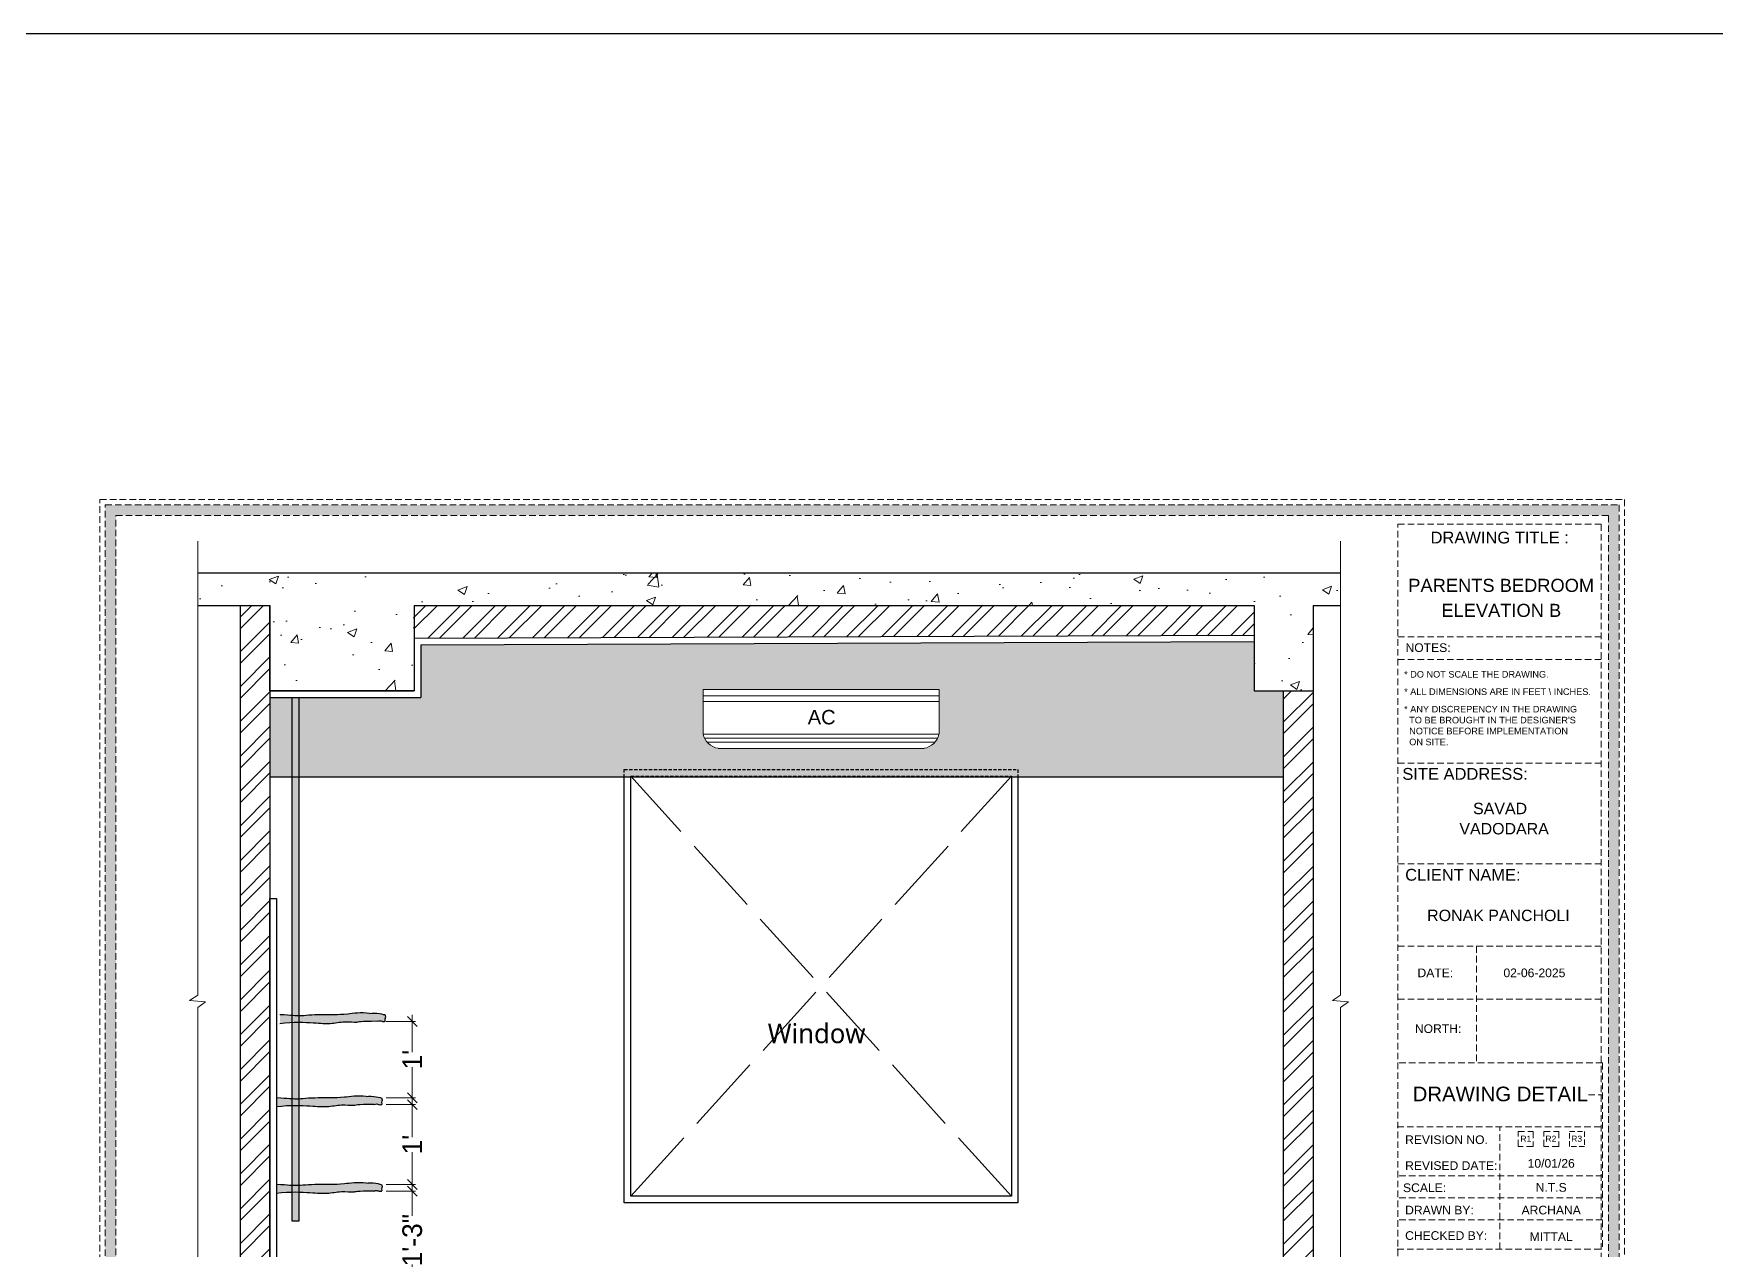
# Model space of a CAD drawing. Header units: millimetres. Extents: x 56222 to 3066687, y -650199 to -121287.
# Drawn here: x 134327.2 to 134583.5, y -183566.1 to -183380.9 of the extents above; entities that cross this region are included whole.
import ezdxf
from ezdxf.enums import TextEntityAlignment as Align

# ---------------------------------------------------------------- set-up
doc = ezdxf.new("R2010")
doc.units = ezdxf.units.MM
doc.header["$MEASUREMENT"] = 0
doc.header["$PDMODE"] = 35
for name, pattern in [('ACAD_ISO02W100', [15, 12, -3]), ('DASHED', [0.75, 0.5, -0.25]), ('DASHEDX2', [1.5, 1, -0.5])]:
    doc.linetypes.add(name, pattern=pattern)
doc.layers.get('Defpoints').update_dxf_attribs({"color": 220})
doc.layers.add('AR HATCH-7', color=7, linetype='Continuous')
for name, color, linetype, lineweight in [('Dimension', 10, 'DASHEDX2', 20), ('Electrical', 84, 'Continuous', 30), ('FUR1', 22, 'Continuous', 0), ('FURNITURE', 32, 'Continuous', 9), ('furniture dimensions', 1, 'DASHED', 0), ('FURNITURE-1', 252, 'Continuous', 13), ('glass', 132, 'Continuous', 20), ('GROUND FLOOR', 7, 'Continuous', 9), ('NAME PLATE', 7, 'Continuous', 25), ('SECTION ( SLAB PLine )', 104, 'Continuous', 30), ('Text', 7, 'Continuous', 15), ('wall', 7, 'Continuous', 30), ('XX~SLAB ( BEAM )~ ( DIM )', 7, 'Continuous', 9)]:
    doc.layers.add(name, color=color, linetype=linetype, lineweight=lineweight)
doc.styles.add('Arial', font='arial.ttf')
doc.styles.add('century g', font='GOTHIC.TTF')
doc.styles.get("Standard").update_dxf_attribs({"font": 'arial.ttf', "height": 6})
doc.styles.add('style4', font='ARIALN.TTF')
doc.dimstyles.new('Archana', dxfattribs={"dimtxt": 2, "dimasz": 0.75, "dimexe": 0.5, "dimexo": 0.5, "dimgap": 0, "dimtad": 0, "dimzin": 0, "dimdsep": 46, "dimlunit": 4, "dimtxsty": 'century g', "dimblk": 'OBLIQUE', "dimcen": 0, "dimdle": 1, "dimclrd": 256, "dimclre": 256, "dimclrt": 256, "dimadec": 0, "dimazin": 0, "dimtfac": 1, "dimtofl": 0, "dimtmove": 1, "dimatfit": 3, "dimfxl": 1, "dimfxlon": 1, "dimtolj": 1, "dimtzin": 0, "dimlwd": -1, "dimlwe": -1, "dimarcsym": 0})
pattern_1 = [(45, (1645.3287, -95.8106), (-2.65165043, 2.65165043), []), (45, (1647.0965, -95.8106), (-2.65165043, 2.65165043), [])]

# ---------------------------------------------------------------- blocks, each defined once
blk = doc.blocks.new('zw$7A8B')
at = {"layer": 'Electrical', "lineweight": 9}
for p, q in [((0, 12), (0, 2.9)), ((0.28, 2.07), (47.72, 2.07)), ((0.81, 1.24), (47.19, 1.24)), ((3.04, 0), (44.96, 0))]:
    blk.add_line(p, q, dxfattribs=at)
at = {"layer": 'Electrical', "lineweight": 9, "ltscale": 2}
for p, q in [((0, 12), (48, 12)), ((0, 2.9), (0, 12)), ((48, 12), (48, 2.9)), ((48, 2.9), (0, 2.9))]:
    blk.add_line(p, q, dxfattribs=at)
at = {"layer": 'Electrical', "lineweight": 9, "ltscale": 15}
for p, q in [((0, 10.69), (48, 10.69)), ((0, 9.53), (48, 9.53))]:
    blk.add_line(p, q, dxfattribs=at)
at = {"layer": 'Electrical', "lineweight": 9}
for centre, start, end in [((3.61, 3.64), 191.5479, 261.1486), ((44.39, 3.64), 278.8514, 348.4521)]:
    blk.add_arc(centre, 3.68, start, end, dxfattribs=at)
at = {"layer": 'Electrical', "ltscale": 10, "insert": (21.28, 7.81), "char_height": 2.929, "width": 6.7046, "attachment_point": 1}
blk.add_mtext('AC', dxfattribs=at)
blk = doc.blocks.new('aggerg')
at = {"layer": 'Dimension', "color": 42, "true_color": 0xd39e00}
blk.add_lwpolyline([(-1.41, 1.41), (1.41, 1.41), (1.41, -1.41), (-1.41, -1.41)], close=True, dxfattribs=at)
at = {"layer": 'NAME PLATE', "lineweight": 0, "insert": (-0.03, 0.62), "char_height": 1.151, "width": 2.2458, "attachment_point": 2, "style": 'Arial'}
blk.add_mtext('R3', dxfattribs=at)
blk = doc.blocks.new('_Oblique')
at = {"layer": 'wall', "color": 0, "lineweight": -2}
blk.add_line((-0.5, -0.5), (0.5, 0.5), dxfattribs=at)
blk = doc.blocks.new('*D219')
at = {"layer": 'Defpoints', "color": 0, "linetype": 'Continuous', "lineweight": 30, "transparency": 16777216}
for p in [(134380.2, -183557.27), (134375.96, -183572.18, 0), (134384.9, -183572.18)]:
    blk.add_point(p, dxfattribs=at)
at = {"layer": 'furniture dimensions', "color": 5, "linetype": 'ByBlock', "transparency": 16777216}
blk.add_line((134380.9, -183557.27), (134385.4, -183557.27), dxfattribs=at)
at = {"layer": 'furniture dimensions', "color": 5, "linetype": 'Continuous', "transparency": 16777216}
for p, q in [((134384.9, -183556.27), (134384.9, -183561)), ((134384.9, -183573.18), (134384.9, -183568.44)), ((134380.9, -183572.18), (134385.4, -183572.18))]:
    blk.add_line(p, q, dxfattribs=at)
at = {"layer": 'furniture dimensions', "color": 5, "linetype": 'Continuous', "transparency": 16777216, "xscale": 1.5, "yscale": 1.5, "zscale": 1.5}
for p, rotation in [((134384.9, -183557.27), 90), ((134384.9, -183572.18), 270)]:
    blk.add_blockref('_Oblique', p, dxfattribs=dict(at, rotation=rotation))
at = {"layer": 'furniture dimensions', "linetype": 'Continuous', "lineweight": 0, "transparency": 16777216, "insert": (134384.9, -183564.72), "char_height": 3, "attachment_point": 5, "rotation": 90, "style": 'century g'}
blk.add_mtext('\\A1;1\'-3"', dxfattribs=at)
blk = doc.blocks.new('*D220')
at = {"layer": 'Defpoints', "color": 0, "linetype": 'Continuous', "lineweight": 30, "transparency": 16777216}
for p in [(134380.08, -183544.08), (134384.9, -183544.08), (134380.21, -183556.24)]:
    blk.add_point(p, dxfattribs=at)
at = {"layer": 'furniture dimensions', "color": 5, "linetype": 'Continuous', "transparency": 16777216}
for p, q in [((134384.9, -183543.08), (134384.9, -183549.02)), ((134380.9, -183544.08), (134385.4, -183544.08)), ((134384.9, -183557.24), (134384.9, -183551.3))]:
    blk.add_line(p, q, dxfattribs=at)
at = {"layer": 'furniture dimensions', "color": 5, "linetype": 'ByBlock', "transparency": 16777216}
blk.add_line((134380.9, -183556.24), (134385.4, -183556.24), dxfattribs=at)
at = {"layer": 'furniture dimensions', "color": 5, "linetype": 'Continuous', "transparency": 16777216, "xscale": 1.5, "yscale": 1.5, "zscale": 1.5}
for p, rotation in [((134384.9, -183544.08), 90), ((134384.9, -183556.24), 270)]:
    blk.add_blockref('_Oblique', p, dxfattribs=dict(at, rotation=rotation))
at = {"layer": 'furniture dimensions', "linetype": 'Continuous', "lineweight": 0, "transparency": 16777216, "insert": (134384.9, -183550.16), "char_height": 3, "attachment_point": 5, "rotation": 90, "style": 'century g'}
blk.add_mtext("\\A1;1'", dxfattribs=at)
blk = doc.blocks.new('*D221')
at = {"layer": 'Defpoints', "color": 0, "linetype": 'Continuous', "lineweight": 30, "transparency": 16777216}
for p in [(134380.4, -183531.4), (134384.9, -183531.4), (134380.21, -183543.04)]:
    blk.add_point(p, dxfattribs=at)
at = {"layer": 'furniture dimensions', "color": 5, "linetype": 'Continuous', "transparency": 16777216}
for p, q in [((134384.9, -183530.4), (134384.9, -183536.08)), ((134380.9, -183531.4), (134385.4, -183531.4)), ((134384.9, -183544.04), (134384.9, -183538.36))]:
    blk.add_line(p, q, dxfattribs=at)
at = {"layer": 'furniture dimensions', "color": 5, "linetype": 'ByBlock', "transparency": 16777216}
blk.add_line((134380.9, -183543.04), (134385.4, -183543.04), dxfattribs=at)
at = {"layer": 'furniture dimensions', "color": 5, "linetype": 'Continuous', "transparency": 16777216, "xscale": 1.5, "yscale": 1.5, "zscale": 1.5}
for p, rotation in [((134384.9, -183531.4), 90), ((134384.9, -183543.04), 270)]:
    blk.add_blockref('_Oblique', p, dxfattribs=dict(at, rotation=rotation))
at = {"layer": 'furniture dimensions', "linetype": 'Continuous', "lineweight": 0, "transparency": 16777216, "insert": (134384.9, -183537.22), "char_height": 3, "attachment_point": 5, "rotation": 90, "style": 'century g'}
blk.add_mtext("\\A1;1'", dxfattribs=at)

msp = doc.modelspace()

# ---------------------------------------------------------------- hatches: boundary and pattern name
at = {"layer": 'AR HATCH-7', "lineweight": 18, "true_color": 0x939598, "transparency": 33554687}
h = msp.add_hatch(dxfattribs=at)
h.set_pattern_fill('ANSI32', color=252, scale=10)
h.set_pattern_definition(pattern_1)
h.paths.add_polyline_path([(134363.21, -183468.04), (134358.71, -183468.04), (134358.71, -183595.04), (134363.21, -183595.04)])
h.paths.add_polyline_path([(134522.21, -183481.04), (134517.71, -183481.04), (134517.71, -183595.04), (134522.21, -183595.04)])
at = {"layer": 'AR HATCH-7', "lineweight": 30, "true_color": 0xf1e8df, "transparency": 33554687}
h = msp.add_hatch(color=254, dxfattribs=at)
h.dxf.hatch_style = 1
h.paths.add_polyline_path([(134517.71, -183481.04), (134513.21, -183481.04), (134513.21, -183473.54), (134386.2, -183474.04), (134386.2, -183482.04), (134367.6, -183482.04), (134367.6, -183494.21), (134417.21, -183494.21), (134417.21, -183493.04), (134477.21, -183493.04), (134477.21, -183494.21), (134517.71, -183494.21)])
h.paths.add_polyline_path([(134465.18, -183487.63, -0.313384), (134462.9, -183489.8), (134431.5, -183489.8, -0.313384), (134429.23, -183487.63), (134429.23, -183480.81), (134465.18, -183480.81)], flags=16)
h.paths.add_polyline_path([(134366.6, -183482.04), (134363.21, -183482.04), (134363.21, -183494.21), (134364.21, -183494.21), (134366.6, -183494.21)])
h.paths.add_polyline_path([(134477.21, -183493.04), (134417.21, -183493.04), (134417.21, -183494.21), (134418.21, -183494.21), (134418.21, -183494.04), (134476.21, -183494.04), (134476.21, -183494.21), (134477.21, -183494.21)], flags=17)
h.paths.add_polyline_path([(134476.21, -183494.04), (134418.21, -183494.04), (134418.21, -183494.21), (134476.21, -183494.21)], flags=16)
h.paths.add_polyline_path([(134444.61, -183487.38), (134449.97, -183487.38), (134449.97, -183482.86), (134444.61, -183482.86)], flags=8)
at = {"layer": 'Dimension', "true_color": 0xd39e00}
h = msp.add_hatch(color=42, dxfattribs=at)
h.paths.add_polyline_path([(134338.1, -183452.71), (134338.1, -183615.12), (134568.84, -183615.12), (134568.84, -183452.71)])
h.paths.add_polyline_path([(134339.72, -183454.33), (134567.22, -183454.33), (134567.22, -183613.5), (134339.72, -183613.5)], flags=16)
at = {"layer": 'FURNITURE-1', "lineweight": 18, "true_color": 0xc7c8ca}
h = msp.add_hatch(dxfattribs=at)
h.set_pattern_fill('AR-CONC', color=9, scale=2)
h.set_pattern_definition([(50, (1645.329, -95.811), (14.34520365, -1.2550427), [1.5, -16.5]), (355, (1645.329, -95.81), (-2.7750267, 15.0438427), [1.2, -13.2]), (100.4514445, (1646.524, -95.915), (11.5701769, 13.7887998), [1.2748038, -14.0228422]), (46.1842, (1645.329, -91.81), (21.3448266, -3.3103856), [2.25, -24.75]), (96.635635, (1647.107, -92.086), (18.693239, 19.482372), [1.9122068, -21.0342752]), (351.184164, (1645.329, -91.81), (18.693239, 19.482372), [1.8, -19.8]), (21, (1647.329, -92.811), (11.93814104, -8.0523778), [1.5, -16.5]), (326, (1647.329, -92.81), (4.8663066, 14.5030009), [1.2, -13.2]), (71.451445, (1648.324, -93.482), (16.8044475, 6.45062306), [1.2748038, -14.0228422]), (37.5, (1645.3287, -95.8106), (0.24319711, 6.65787708), [0, -13.04, 0, -13.4, 0, -13.25]), (7.5, (1645.329, -95.8106), (5.26139075, 7.88823424), [0, -7.64, 0, -12.74, 0, -5.05]), (327.5, (1640.8687, -95.8106), (10.67644872, -0.45109743), [0, -5, 0, -15.6, 0, -20.7]), (317.5, (1638.869, -95.811), (11.6637234, 2.00209965), [0, -6.5, 0, -10.36, 0, -14.7])])
h.paths.add_polyline_path([(134385.2, -183468.04), (134513.21, -183468.04), (134513.21, -183481.04), (134522.21, -183481.04), (134522.21, -183468.04), (134526.4, -183468.04), (134526.4, -183463.04), (134352.2, -183463.04), (134352.2, -183468.04), (134363.21, -183468.04), (134363.21, -183481.04), (134385.2, -183481.04)])
at = {"layer": 'FURNITURE-1', "lineweight": 18, "transparency": 33554572}
h = msp.add_hatch(dxfattribs=at)
h.set_pattern_fill('ANSI32', color=6, scale=10)
h.set_pattern_definition(pattern_1)
h.paths.add_polyline_path([(134513.21, -183468.04), (134385.2, -183468.04), (134385.2, -183473.04), (134513.21, -183472.54)])
at = {"layer": 'FURNITURE-1', "lineweight": 30, "true_color": 0x7d5120, "transparency": 33554607}
h = msp.add_hatch(color=27, dxfattribs=at)
h.dxf.hatch_style = 1
h.paths.add_polyline_path([(134367.6, -183482.04), (134366.6, -183482.04), (134366.6, -183561.81), (134367.6, -183561.81)])
h = msp.add_hatch(color=27, dxfattribs=at)
h.dxf.hatch_style = 1
edge = h.paths.add_edge_path()
edge.add_spline(control_points=[(134364.71, -183530.38), (134366.58, -183530.48), (134367.72, -183530.62), (134368.99, -183530.45), (134371.07, -183530.38), (134373.12, -183530.38), (134374.34, -183530.38), (134375.61, -183530.21), (134375.93, -183530.18)], knot_values=[0.704119, 0.704119, 0.704119, 0.704119, 1.704119, 2.704119, 3.704119, 4.704119, 5.704119, 6, 6, 6, 6], degree=3, periodic=0)
edge.add_spline(control_points=[(134375.93, -183530.18), (134376.62, -183530.11), (134377.43, -183530.07), (134378.33, -183530.17)], knot_values=[0.065245, 0.065245, 0.065245, 0.065245, 0.704119, 0.704119, 0.704119, 0.704119], degree=3, periodic=0)
edge.add_spline(control_points=[(134378.33, -183530.17), (134378.43, -183530.18), (134378.61, -183529.91), (134380.7, -183530.38)], knot_values=[0, 0, 0, 0, 0.065245, 0.065245, 0.065245, 0.065245], degree=3, periodic=0)
edge.add_line((134380.7, -183530.38), (134380.74, -183531.35))
edge.add_spline(control_points=[(134380.74, -183531.35), (134378.54, -183531.38), (134378.47, -183531.38), (134378.4, -183531.38)], knot_values=[0, 0, 0, 0, 0.042015, 0.042015, 0.042015, 0.042015], degree=3, periodic=0)
edge.add_spline(control_points=[(134378.4, -183531.38), (134376.8, -183531.39), (134376.73, -183531.57), (134376.12, -183531.55), (134375.95, -183531.54)], knot_values=[0.042015, 0.042015, 0.042015, 0.042015, 1, 1.32314, 1.32314, 1.32314, 1.32314], degree=3, periodic=0)
edge.add_spline(control_points=[(134375.95, -183531.54), (134375.58, -183531.52), (134374.39, -183531.43), (134372.34, -183531.86), (134370.36, -183531.67), (134366.8, -183531.47), (134364.71, -183531.76)], knot_values=[1.32314, 1.32314, 1.32314, 1.32314, 2, 3, 4, 5, 5, 5, 5], degree=3, periodic=0)
edge.add_line((134364.71, -183531.76), (134364.71, -183530.38))
h = msp.add_hatch(color=27, dxfattribs=at)
h.dxf.hatch_style = 1
edge = h.paths.add_edge_path()
edge.add_spline(control_points=[(134364.21, -183543.05), (134366.08, -183543.15), (134367.21, -183543.29), (134368.49, -183543.12), (134370.57, -183543.05), (134372.62, -183543.05), (134373.84, -183543.05), (134375.11, -183542.88), (134375.43, -183542.85)], knot_values=[0.704119, 0.704119, 0.704119, 0.704119, 1.704119, 2.704119, 3.704119, 4.704119, 5.704119, 6, 6, 6, 6], degree=3, periodic=0)
edge.add_spline(control_points=[(134375.43, -183542.85), (134376.11, -183542.78), (134376.93, -183542.74), (134377.83, -183542.84)], knot_values=[0.065245, 0.065245, 0.065245, 0.065245, 0.704119, 0.704119, 0.704119, 0.704119], degree=3, periodic=0)
edge.add_spline(control_points=[(134377.83, -183542.84), (134377.93, -183542.85), (134378.11, -183542.58), (134380.2, -183543.05)], knot_values=[0, 0, 0, 0, 0.065245, 0.065245, 0.065245, 0.065245], degree=3, periodic=0)
edge.add_line((134380.2, -183543.05), (134380.24, -183544.02))
edge.add_spline(control_points=[(134380.24, -183544.02), (134378.04, -183544.05), (134377.96, -183544.05), (134377.89, -183544.05)], knot_values=[0, 0, 0, 0, 0.042015, 0.042015, 0.042015, 0.042015], degree=3, periodic=0)
edge.add_spline(control_points=[(134377.89, -183544.05), (134376.3, -183544.06), (134376.23, -183544.24), (134375.62, -183544.22), (134375.44, -183544.21)], knot_values=[0.042015, 0.042015, 0.042015, 0.042015, 1, 1.32314, 1.32314, 1.32314, 1.32314], degree=3, periodic=0)
edge.add_spline(control_points=[(134375.44, -183544.21), (134375.07, -183544.19), (134373.89, -183544.1), (134371.84, -183544.53), (134369.86, -183544.34), (134366.3, -183544.14), (134364.21, -183544.43)], knot_values=[1.32314, 1.32314, 1.32314, 1.32314, 2, 3, 4, 5, 5, 5, 5], degree=3, periodic=0)
edge.add_line((134364.21, -183544.43), (134364.21, -183543.05))
h = msp.add_hatch(color=27, dxfattribs=at)
h.dxf.hatch_style = 1
edge = h.paths.add_edge_path()
edge.add_spline(control_points=[(134364.21, -183556.24), (134366.08, -183556.35), (134367.21, -183556.48), (134368.49, -183556.31), (134370.57, -183556.24), (134372.62, -183556.24), (134373.84, -183556.24), (134375.11, -183556.08), (134375.43, -183556.05)], knot_values=[0.704119, 0.704119, 0.704119, 0.704119, 1.704119, 2.704119, 3.704119, 4.704119, 5.704119, 6, 6, 6, 6], degree=3, periodic=0)
edge.add_spline(control_points=[(134375.43, -183556.05), (134376.11, -183555.98), (134376.93, -183555.93), (134377.83, -183556.04)], knot_values=[0.065245, 0.065245, 0.065245, 0.065245, 0.704119, 0.704119, 0.704119, 0.704119], degree=3, periodic=0)
edge.add_spline(control_points=[(134377.83, -183556.04), (134377.93, -183556.05), (134378.11, -183555.78), (134380.2, -183556.24)], knot_values=[0, 0, 0, 0, 0.065245, 0.065245, 0.065245, 0.065245], degree=3, periodic=0)
edge.add_line((134380.2, -183556.24), (134380.24, -183557.22))
edge.add_spline(control_points=[(134380.24, -183557.22), (134378.04, -183557.24), (134377.96, -183557.24), (134377.89, -183557.24)], knot_values=[0, 0, 0, 0, 0.042015, 0.042015, 0.042015, 0.042015], degree=3, periodic=0)
edge.add_spline(control_points=[(134377.89, -183557.24), (134376.3, -183557.25), (134376.23, -183557.44), (134375.62, -183557.42), (134375.44, -183557.41)], knot_values=[0.042015, 0.042015, 0.042015, 0.042015, 1, 1.32314, 1.32314, 1.32314, 1.32314], degree=3, periodic=0)
edge.add_spline(control_points=[(134375.44, -183557.41), (134375.07, -183557.39), (134373.89, -183557.29), (134371.84, -183557.73), (134369.86, -183557.54), (134366.3, -183557.33), (134364.21, -183557.63)], knot_values=[1.32314, 1.32314, 1.32314, 1.32314, 2, 3, 4, 5, 5, 5, 5], degree=3, periodic=0)
edge.add_line((134364.21, -183557.63), (134364.21, -183556.24))

# ---------------------------------------------------------------- linework, layer by layer
at = {"layer": 'Dimension', "color": 42, "true_color": 0xd39e00}
for p, q in [((134566.12, -183472.79, 0.12), (134535.12, -183472.79, 0.12)), ((134566.12, -183476.29, 0.12), (134535.12, -183476.29, 0.12)), ((134566.12, -183492.04, 0.12), (134535.12, -183492.04, 0.12)), ((134566.12, -183507.41, 0.12), (134535.12, -183507.41, 0.12)), ((134566.12, -183519.93, 0.12), (134535.12, -183519.93, 0.12)), ((134547.12, -183519.93, 0.12), (134547.12, -183537.73, 0.12)), ((134566.12, -183527.99, 0.12), (134535.12, -183527.99, 0.12)), ((134566.31, -183537.73, 0.12), (134535.02, -183537.73, 0.12)), ((134566.31, -183537.73, 0.12), (134566.31, -183566.07, 0.12)), ((134564.15, -183542.59, 0.12), (134566.31, -183542.59, 0.12)), ((134535.02, -183547.45, 0.12), (134566.31, -183547.45, 0.12)), ((134550.67, -183566.07, 0.12), (134550.67, -183547.45, 0.12)), ((134566.31, -183554.9, 0.12), (134535.02, -183554.9, 0.12)), ((134566.31, -183558.25, 0.12), (134535.02, -183558.25, 0.12)), ((134566.31, -183561.61, 0.12), (134535.02, -183561.61, 0.12)), ((134535.02, -183566.07, 0.12), (134566.31, -183566.07, 0.12))]:
    msp.add_line(p, q, dxfattribs=at)
at = {"layer": 'Dimension', "color": 42, "true_color": 0xd39e00, "elevation": 0.12}
for points in [[(134337.29, -183451.9), (134569.65, -183451.9), (134569.65, -183615.93), (134337.29, -183615.93)], [(134338.1, -183452.71), (134568.84, -183452.71), (134568.84, -183615.12), (134338.1, -183615.12)], [(134339.72, -183454.33), (134567.22, -183454.33), (134567.22, -183613.5), (134339.72, -183613.5)], [(134535.12, -183612.17), (134535.12, -183455.66), (134566.12, -183455.66), (134566.12, -183612.17)], [(134553.44, -183548.17), (134555.72, -183548.17), (134555.72, -183550.45), (134553.44, -183550.45)], [(134557.35, -183548.17), (134559.63, -183548.17), (134559.63, -183550.45), (134557.35, -183550.45)]]:
    msp.add_lwpolyline(points, close=True, dxfattribs=at)
at = {"layer": 'FURNITURE', "lineweight": 25}
msp.add_line((134517.71, -183494.21), (134363.21, -183494.21), dxfattribs=at)
at = {"layer": 'FURNITURE', "lineweight": 30}
msp.add_lwpolyline([(134367.6, -183482.04), (134367.6, -183561.81), (134366.6, -183561.81), (134366.6, -183482.04)], close=True, dxfattribs=at)
at = {"layer": 'FURNITURE', "color": 5, "lineweight": 30}
msp.add_lwpolyline([(134363.21, -183572.18), (134363.21, -183512.68), (134364.21, -183512.68), (134364.21, -183572.18)], dxfattribs=at)
at = {"layer": 'FURNITURE', "lineweight": 30}
for points, knots in [([(134378.39, -183530.18), (134377.04, -183530.01), (134374.68, -183530.38), (134373.12, -183530.38), (134371.07, -183530.38), (134368.99, -183530.45), (134367.72, -183530.62), (134366.58, -183530.48), (134364.71, -183530.38)], [0.052174, 0.052174, 0.052174, 0.052174, 1, 2, 3, 4, 5, 6, 6, 6, 6]), ([(134377.89, -183542.85), (134376.54, -183542.68), (134374.18, -183543.05), (134372.62, -183543.05), (134370.57, -183543.05), (134368.49, -183543.12), (134367.21, -183543.29), (134366.08, -183543.15), (134364.21, -183543.05)], [0.052861, 0.052861, 0.052861, 0.052861, 1, 2, 3, 4, 5, 6, 6, 6, 6]), ([(134377.91, -183556.05), (134376.55, -183555.87), (134374.18, -183556.24), (134372.62, -183556.24), (134370.57, -183556.24), (134368.49, -183556.31), (134367.21, -183556.48), (134366.08, -183556.35), (134364.21, -183556.24)], [0.047524, 0.047524, 0.047524, 0.047524, 1, 2, 3, 4, 5, 6, 6, 6, 6])]:
    msp.add_open_spline(points, degree=3, knots=knots, dxfattribs=at)
for points in [[(134378.39, -183530.18), (134379.24, -183529.99), (134380.76, -183530.38), (134380.7, -183530.38)], [(134380.71, -183530.37), (134380.76, -183530.47), (134380.76, -183530.57), (134380.83, -183530.72), (134380.66, -183531.03), (134380.76, -183531.38), (134380.74, -183531.36)], [(134379.61, -183531.38), (134376.81, -183531.38), (134376.72, -183531.67), (134374.64, -183531.38), (134372.34, -183531.86), (134370.36, -183531.67), (134366.8, -183531.47), (134364.71, -183531.76)], [(134379.61, -183531.38), (134379.92, -183531.25), (134380.19, -183531.38), (134380.64, -183531.44), (134380.76, -183531.38)], [(134377.89, -183542.85), (134378.75, -183542.64), (134380.26, -183543.05), (134380.2, -183543.05)], [(134380.21, -183543.04), (134380.26, -183543.14), (134380.26, -183543.24), (134380.33, -183543.39), (134380.16, -183543.7), (134380.26, -183544.05), (134380.24, -183544.03)], [(134379.11, -183544.05), (134376.3, -183544.05), (134376.22, -183544.34), (134374.14, -183544.05), (134371.84, -183544.53), (134369.86, -183544.34), (134366.3, -183544.14), (134364.21, -183544.43)], [(134379.11, -183544.05), (134379.42, -183543.92), (134379.68, -183544.05), (134380.14, -183544.11), (134380.26, -183544.05)], [(134377.91, -183556.05), (134378.55, -183555.79), (134380.26, -183556.24), (134380.2, -183556.24)], [(134379.11, -183557.24), (134376.3, -183557.24), (134376.22, -183557.54), (134374.14, -183557.24), (134371.84, -183557.73), (134369.86, -183557.54), (134366.3, -183557.33), (134364.21, -183557.63)], [(134379.11, -183557.24), (134379.42, -183557.12), (134379.68, -183557.24), (134380.14, -183557.31), (134380.26, -183557.24)], [(134380.21, -183556.24), (134380.26, -183556.34), (134380.26, -183556.43), (134380.33, -183556.59), (134380.16, -183556.89), (134380.26, -183557.24), (134380.24, -183557.22)]]:
    msp.add_open_spline(points, degree=3, dxfattribs=at)
at = {"layer": 'glass', "color": 9, "linetype": 'ACAD_ISO02W100', "lineweight": 25, "true_color": 0xc7c8ca}
for p, q in [((134418.21, -183558.04), (134476.21, -183494.04)), ((134476.21, -183558.04), (134418.21, -183494.04))]:
    msp.add_line(p, q, dxfattribs=at)
at = {"layer": 'glass', "color": 252, "linetype": 'DASHED', "lineweight": 25, "true_color": 0x939598}
for points in [[(134417.21, -183494.21), (134417.21, -183493.04), (134477.21, -183493.04), (134477.21, -183494.21)], [(134418.21, -183494.21), (134418.21, -183494.04), (134476.21, -183494.04), (134476.21, -183494.21)]]:
    msp.add_lwpolyline(points, dxfattribs=at)
at = {"layer": 'glass', "lineweight": 25}
for points in [[(134477.21, -183494.21), (134477.21, -183559.04), (134417.21, -183559.04), (134417.21, -183494.21)], [(134476.21, -183494.21), (134476.21, -183558.04), (134418.21, -183558.04), (134418.21, -183494.21)]]:
    msp.add_lwpolyline(points, dxfattribs=at)
at = {"layer": 'GROUND FLOOR', "color": 6, "lineweight": 30}
for p, q in [((134385.2, -183473.04), (134513.2, -183472.54)), ((134385.2, -183473.04), (134385.2, -183481.04)), ((134385.2, -183474.04), (134385.2, -183474.04)), ((134386.2, -183474.04), (134513.21, -183473.54)), ((134386.2, -183474.04), (134386.2, -183482.04)), ((134363.21, -183481.04), (134385.2, -183481.04)), ((134363.21, -183482.04), (134386.2, -183482.04))]:
    msp.add_line(p, q, dxfattribs=at)
at = {"layer": 'SECTION ( SLAB PLine )', "color": 1}
for p, q in [((134352.2, -183463.04), (134526.4, -183463.04)), ((134352.2, -183468.04), (134363.21, -183468.04)), ((134385.2, -183468.04), (134513.21, -183468.04)), ((134522.21, -183468.04), (134526.4, -183468.04)), ((134522.21, -183468.04), (134522.21, -183481.04))]:
    msp.add_line(p, q, dxfattribs=at)
for points in [[(134385.2, -183468.04), (134385.2, -183481.04), (134363.21, -183481.04), (134363.21, -183468.04)], [(134513.21, -183468.04), (134513.21, -183481.04), (134522.21, -183481.04)]]:
    msp.add_lwpolyline(points, dxfattribs=at)
at = {"layer": 'Text', "color": 251, "linetype": 'Continuous', "lineweight": 0, "true_color": 0x636466}
for points in [[(134352.2, -183458.23), (134352.2, -183527.41), (134350.94, -183528.19), (134353.37, -183528.44), (134352.2, -183529.28), (134352.2, -183598.41)], [(134526.4, -183458.23), (134526.4, -183527.41), (134525.14, -183528.19), (134527.57, -183528.44), (134526.4, -183529.28), (134526.4, -183598.41)]]:
    msp.add_lwpolyline(points, dxfattribs=at)
at = {"layer": 'XX~SLAB ( BEAM )~ ( DIM )', "color": 3, "lineweight": 30}
msp.add_lwpolyline([(133756.78, -183380.93), (135103.43, -183380.93), (135103.43, -183936.65), (133756.78, -183936.65)], close=True, dxfattribs=at)
at = {"layer": 'XX~SLAB ( BEAM )~ ( DIM )', "lineweight": 30}
msp.add_lwpolyline([(134358.71, -183468.04), (134363.21, -183468.04), (134363.21, -183595.04), (134358.71, -183595.04)], close=True, dxfattribs=at)
msp.add_lwpolyline([(134522.21, -183481.04), (134522.21, -183595.04), (134517.71, -183595.04), (134517.71, -183481.04)], dxfattribs=at)

# ---------------------------------------------------------------- block references
at = {"layer": 'Electrical', "xscale": 0.7489426752260139, "yscale": 0.7489426752260139, "zscale": 0.7489426752260139}
msp.add_blockref('zw$7A8B', (134429.23, -183489.8), dxfattribs=at)
at = {"layer": 'NAME PLATE', "xscale": 0.8096735548307125, "yscale": 0.8096735548307125, "zscale": 0.8096735548307125}
msp.add_blockref('aggerg', (134562.4, -183549.31, 0.12), dxfattribs=at)

# ---------------------------------------------------------------- texts
at = {"layer": 'FUR1', "color": 1, "insert": (134446.52, -183533.24), "char_height": 3, "width": 28.4543, "attachment_point": 5, "style": 'style4'}
msp.add_mtext('{\\fMalgun Gothic|b0|i0|c0|p34;Window}', dxfattribs=at)
at = {"layer": 'NAME PLATE', "style": 'Arial'}
for s, height, p in [('DRAWING TITLE : ', 1.7987, (134550.99, -183458.59, 0.12)), ('PARENTS BEDROOM', 1.9943, (134550.87, -183465.97, 0.23)), ('ELEVATION B', 1.9943, (134550.88, -183469.78, 0.23)), ('NOTES:', 1.322, (134539.72, -183475.12, 0.12)), ('SITE ADDRESS:', 1.7987, (134545.36, -183494.59, 0.12)), (' SAVAD ', 1.739, (134550.7, -183499.83, 0.04)), ('VADODARA', 1.739, (134551.31, -183502.91, 0.04)), ('CLIENT NAME:', 1.7987, (134545.03, -183509.96, 0.12)), ('RONAK PANCHOLI    ', 1.7388, (134551.8, -183516.12, 0.04)), ('DATE:', 1.322, (134540.83, -183524.66, 0.12)), ('02-06-2025', 1.322, (134555.93, -183524.66, 0.12)), ('NORTH:', 1.322, (134541.25, -183533.16, 0.12)), ('DRAWING DETAIL', 2.2237, (134550.74, -183543.56, 0.12)), ('REVISION NO.', 1.3216, (134542.53, -183550.08, 0.12)), ('REVISED DATE: ', 1.3216, (134543.51, -183554.02, 0.12)), ('SCALE:', 1.322, (134539.19, -183557.4, 0.12)), ('DRAWN BY:', 1.322, (134541.46, -183560.8, 0.12)), ('ARCHANA', 1.322, (134558.49, -183560.8, 0.12)), ('CHECKED BY:', 1.3216, (134542.48, -183564.68, 0.12)), ('MITTAL', 1.322, (134558.49, -183564.85, 0.12))]:
    msp.add_text(s, height=height, dxfattribs=at).set_placement(p, align=Align.CENTER)
for s, p in [('R1', (134553.79, -183549.74, 0.12)), ('R2', (134557.61, -183549.74, 0.12))]:
    msp.add_text(s, height=0.932, dxfattribs=at).set_placement(p)
at = {"layer": 'NAME PLATE', "char_height": 0.9996, "width": 38.618, "attachment_point": 1, "style": 'Arial'}
for s, insert in [('* DO NOT SCALE THE DRAWING.', (134536.07, -183478.02, 0.12)), ('* ALL DIMENSIONS ARE IN FEET \\\\ INCHES.', (134536.07, -183480.67, 0.12)), ("* ANY DISCREPENCY IN THE DRAWING \\P  TO BE BROUGHT IN THE DESIGNER'S\\P  NOTICE BEFORE IMPLEMENTATION \\P  ON SITE.", (134536.07, -183483.33, 0.12))]:
    msp.add_mtext(s, dxfattribs=dict(at, insert=insert))
at = {"layer": 'NAME PLATE', "lineweight": 0, "char_height": 1.322, "attachment_point": 2, "style": 'Arial'}
for s, insert, width in [('10/01/26', (134558.49, -183552.36, 0.12), 11.4531), ('N.T.S', (134558.49, -183556.02, 0.12), 2.5794)]:
    msp.add_mtext(s, dxfattribs=dict(at, insert=insert, width=width))

# ---------------------------------------------------------------- dimensions: what is measured, and where the dimension line sits
at = {"layer": 'furniture dimensions', "color": 5, "linetype": 'Continuous', "lineweight": 0}
for base, p1, p2, picture, middle in [((134384.9, -183531.4), (134380.21, -183543.04), (134380.4, -183531.4), '*D221', (134384.9, -183537.22)), ((134384.9, -183544.08), (134380.21, -183556.24), (134380.08, -183544.08), '*D220', (134384.9, -183550.16)), ((134384.9, -183572.18), (134380.2, -183557.27), (134375.96, -183572.18, 0), '*D219', (134384.9, -183564.72))]:
    dim = msp.add_linear_dim(base=base, p1=p1, p2=p2, angle=90, dimstyle='Archana', override={"dimtxt": 3, "dimasz": 1.5, "dimdec": 0, "dimclrd": 5, "dimclre": 5, "dimfxl": 4}, dxfattribs=at)
    dim.commit()
    dim.dimension.update_dxf_attribs({"geometry": picture, "text_midpoint": middle})

doc.saveas('drawing.dxf')
